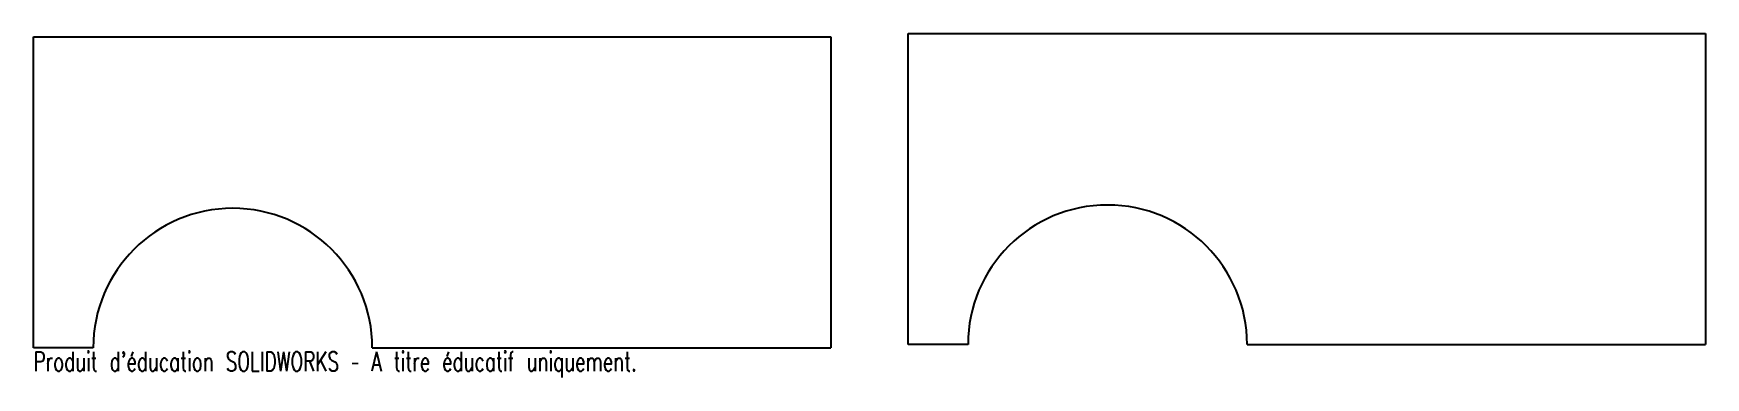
# Model space of a CAD drawing. Header units: millimetres. Extents: x 212 to 632, y 105 to 191.
import ezdxf

# ---------------------------------------------------------------- set-up
doc = ezdxf.new("R2010")
doc.units = ezdxf.units.MM
doc.styles.add('SLDTEXTSTYLE0', font='TXT', dxfattribs={"width": 0.7, "bigfont": 'bigfont'})

msp = doc.modelspace()

# ---------------------------------------------------------------- linework, layer by layer
at = {"color": 7, "linetype": 'Continuous'}
for p, q in [((212.12, 190.62), (412.12, 190.62)), ((212.12, 112.57), (212.12, 190.62)), ((412.12, 190.62), (412.12, 112.57)), ((431.54, 191.45), (631.54, 191.45)), ((431.54, 113.4), (431.54, 191.45)), ((631.54, 191.45), (631.54, 113.4)), ((446.54, 113.4), (431.54, 113.4)), ((516.54, 113.4), (631.54, 113.4)), ((227.12, 112.57), (212.12, 112.57)), ((297.12, 112.57), (412.12, 112.57))]:
    msp.add_line(p, q, dxfattribs=at)
for centre in [(262.12, 112.57), (481.54, 113.4)]:
    msp.add_arc(centre, 35, 0, 180, dxfattribs=at)

# ---------------------------------------------------------------- texts
at = {"color": 7, "linetype": 'Continuous', "insert": (212.12, 111.55), "char_height": 4.8336, "attachment_point": 1, "style": 'SLDTEXTSTYLE0'}
msp.add_mtext("Produit d'éducation SOLIDWORKS – A titre éducatif uniquement.", dxfattribs=at)

doc.saveas('drawing.dxf')
